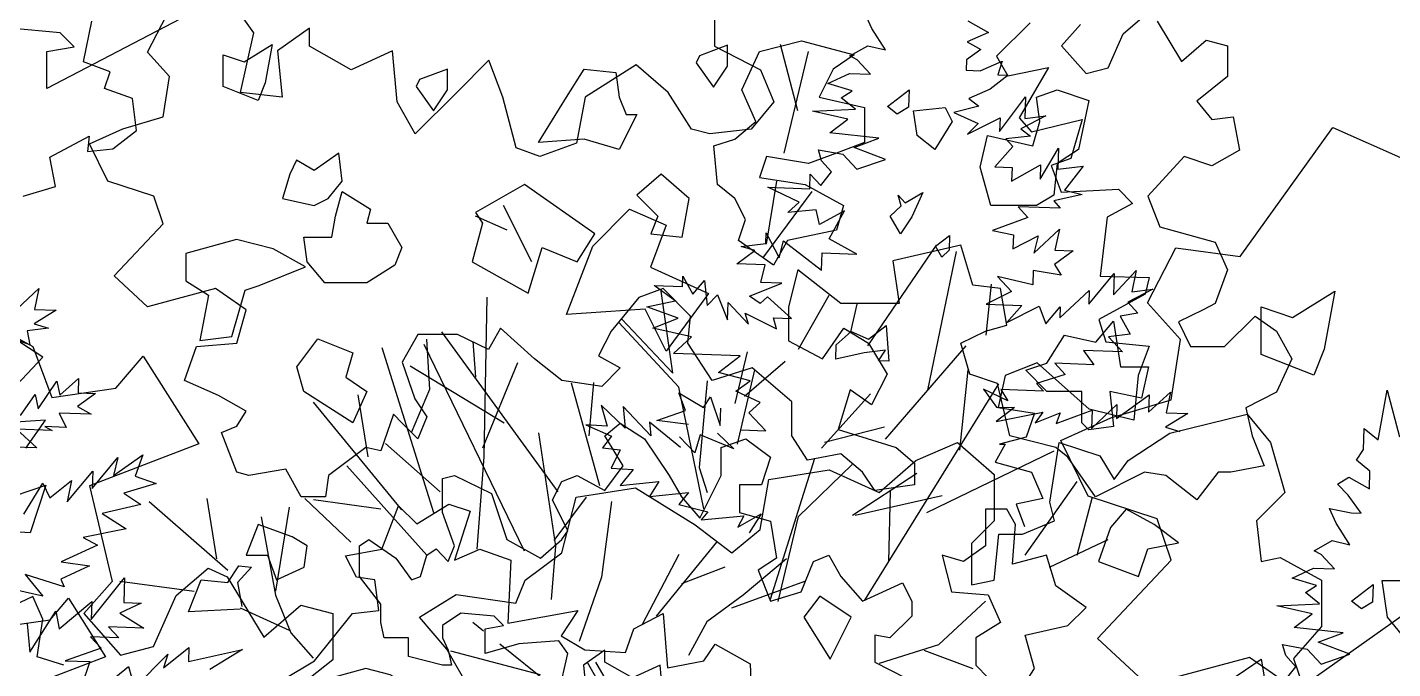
# Model space of a CAD drawing. Header units: inches. Extents: x 11.9 to 85.3, y 21.1 to 37.4.
# Drawn here: x 63.0583 to 63.5198, y 22.5156 to 22.7326 of the extents above; entities that cross this region are included whole.
import ezdxf

# ---------------------------------------------------------------- set-up
doc = ezdxf.new("R2010")
doc.units = ezdxf.units.IN
doc.header["$MEASUREMENT"] = 0
doc.layers.add('CAY', color=94, linetype='Continuous')
doc.layers.add('CAY-3', color=61, linetype='Continuous')

# ---------------------------------------------------------------- blocks, each defined once
blk = doc.blocks.new('A$C76451831')
at = {"layer": 'CAY'}
for p, q in [((2440.1, 1969.1), (2435.1, 1980.1)), ((2512.4, 1974.7), (2527.9, 1966)), ((2450.4, 1952.9), (2440.1, 1969.1)), ((2527.9, 1966), (2511.8, 1958.9)), ((2423.5, 1948.4), (2437, 1956)), ((2437, 1956), (2450.4, 1952.9)), ((2511.8, 1958.9), (2522, 1953.1)), ((2428.9, 1945.4), (2423.5, 1948.4)), ((2438.9, 1934.7), (2428.9, 1945.4)), ((2511.3, 1945.3), (2511.1, 1937.6)), ((2522, 1953.1), (2511.3, 1945.3)), ((2521.5, 1937.2), (2538.1, 1944.4)), ((2538.1, 1944.4), (2535, 1934)), ((2407, 1927.6), (2423.1, 1935.2)), ((2423.1, 1935.2), (2438.9, 1934.7)), ((2511.1, 1937.6), (2521.5, 1937.2)), ((2542.7, 1933.8), (2529.2, 1923.4)), ((2535, 1934), (2542.7, 1933.8)), ((2425.3, 1922), (2407, 1927.6)), ((2529.2, 1923.4), (2513.1, 1916.2)), ((2417, 1916.8), (2425.3, 1922)), ((2427.6, 1908.3), (2417, 1916.8)), ((2513.1, 1916.2), (2520.6, 1910.5)), ((2536.2, 1891.4), (2555.7, 1917.4)), ((2555.7, 1917.4), (2555.1, 1901.1)), ((2395.4, 1906.7), (2427.6, 1908.3)), ((2421.9, 1900.8), (2395.4, 1906.7)), ((2520.6, 1910.5), (2501.8, 1905.7)), ((2501.8, 1905.7), (2520.1, 1897.4)), ((2571.1, 1903.3), (2552.1, 1893.5)), ((2555.1, 1901.1), (2571.1, 1903.3)), ((2408.4, 1890.4), (2421.9, 1900.8)), ((2512.1, 1889.5), (2536.6, 1901.8)), ((2520.1, 1897.4), (2512.1, 1889.5)), ((2536.6, 1901.8), (2536.2, 1891.4)), ((2552.1, 1893.5), (2559.6, 1887.8)), ((2445.4, 1886.4), (2408.4, 1890.4)), ((2426.6, 1879.3), (2445.4, 1886.4)), ((2559.6, 1887.8), (2541, 1885.8)), ((2541, 1885.8), (2546.2, 1880.1)), ((2402.2, 1869.3), (2399.8, 1877.6)), ((2399.8, 1877.6), (2418.2, 1874.2)), ((2418.2, 1874.2), (2428.7, 1862.9)), ((2450.3, 1870.4), (2426.6, 1879.3)), ((2546.2, 1880.1), (2532.6, 1864.8)), ((2566.7, 1855.4), (2580.6, 1878.9)), ((2580.6, 1878.9), (2580.1, 1863.1)), ((2409.6, 1860.9), (2402.2, 1869.3)), ((2428.7, 1862.9), (2450.3, 1870.4)), ((2532.6, 1864.8), (2545.7, 1864.3)), ((2545.3, 1853.9), (2567, 1866.3)), ((2545.7, 1864.3), (2545.3, 1853.9)), ((2567, 1866.3), (2566.7, 1855.4)), ((2580.1, 1863.1), (2599.2, 1865.2)), ((2599.2, 1865.2), (2585, 1847.1)), ((2393.3, 1848.3), (2393.7, 1859.2)), ((2393.7, 1859.2), (2401.6, 1850.7)), ((2401.6, 1850.7), (2409.6, 1860.9)), ((2361.6, 1849.4), (2393.3, 1848.3)), ((2385.3, 1838.2), (2361.6, 1849.4)), ((2598.4, 1843.9), (2577, 1839.2)), ((2585, 1847.1), (2598.4, 1843.9)), ((2376.8, 1830.3), (2385.3, 1838.2)), ((2398.2, 1832.3), (2376.8, 1830.3)), ((2400.5, 1821.3), (2398.2, 1832.3)), ((2419.5, 1831.5), (2400.5, 1821.3)), ((2407.9, 1810.6), (2419.5, 1831.5)), ((2581.8, 1833.6), (2550.1, 1834.7)), ((2550.1, 1834.7), (2557.5, 1826.7)), ((2577, 1839.2), (2581.8, 1833.6)), ((2557.5, 1826.7), (2530.9, 1816.8)), ((2360.1, 1806.9), (2360.4, 1815)), ((2360.4, 1815), (2370.2, 1796.1)), ((2428.8, 1799), (2407.9, 1810.6)), ((2530.9, 1816.8), (2546.6, 1813.5)), ((2546.6, 1813.5), (2546.3, 1803.1)), ((2546.3, 1803.1), (2565.2, 1812.8)), ((2562, 1799.8), (2581.2, 1817.7)), ((2565.2, 1812.8), (2562, 1799.8)), ((2581.2, 1817.7), (2577.9, 1802)), ((2338.3, 1791.8), (2351.8, 1801.7)), ((2341.5, 1804.8), (2360.1, 1806.9)), ((2351.8, 1801.7), (2341.5, 1804.8)), ((2370.2, 1796.1), (2373.4, 1809.1)), ((2373.4, 1809.1), (2402, 1786.8)), ((2402, 1786.8), (2402.5, 1799.9)), ((2402.5, 1799.9), (2428.8, 1799)), ((2591.5, 1801.5), (2577.6, 1791.1)), ((2577.9, 1802), (2591.5, 1801.5)), ((2359.6, 1791), (2338.3, 1791.8)), ((2356.4, 1777.5), (2359.6, 1791)), ((2577.6, 1791.1), (2582.7, 1783.2)), ((2297.4, 1774.6), (2297.7, 1782.3)), ((2297.7, 1782.3), (2305.3, 1768.9)), ((2305.3, 1768.9), (2313.9, 1779)), ((2313.9, 1779), (2315.9, 1760.3)), ((2561.2, 1775.8), (2534.7, 1782.2)), ((2534.7, 1782.2), (2545.1, 1770.9)), ((2561.5, 1786.7), (2561.2, 1775.8)), ((2582.7, 1783.2), (2561.5, 1786.7)), ((2603.3, 1761.2), (2622.6, 1784.5)), ((2622.1, 1768.2), (2639, 1786.7)), ((2622.6, 1784.5), (2622.1, 1768.2)), ((2639, 1786.7), (2635.8, 1770.5)), ((2292, 1763.9), (2276.1, 1775.3)), ((2276.1, 1775.3), (2297.4, 1774.6)), ((2347.9, 1767.4), (2372.2, 1777)), ((2372.2, 1777), (2356.4, 1777.5)), ((2545.1, 1770.9), (2526.2, 1761.2)), ((2581.6, 1751.1), (2603.6, 1771.6)), ((2603.6, 1771.6), (2603.3, 1761.2)), ((2651.7, 1772.6), (2632.8, 1762.9)), ((2635.8, 1770.5), (2651.7, 1772.6)), ((2270.6, 1759.2), (2292, 1763.9)), ((2294.3, 1750.7), (2270.6, 1759.2)), ((2315.9, 1760.3), (2323.9, 1768.2)), ((2323.9, 1768.2), (2331.4, 1749.4)), ((2331.4, 1749.4), (2331.9, 1762.5)), ((2331.9, 1762.5), (2347.1, 1746.1)), ((2355.9, 1761.7), (2347.9, 1767.4)), ((2361.5, 1766.9), (2355.9, 1761.7)), ((2379.5, 1750.4), (2361.5, 1766.9)), ((2526.2, 1761.2), (2552.9, 1760.2)), ((2552.9, 1760.2), (2541.6, 1747.5)), ((2541.6, 1747.5), (2566, 1759.8)), ((2566, 1759.8), (2571, 1746.5)), ((2571, 1746.5), (2581.9, 1759.2)), ((2581.9, 1759.2), (2581.6, 1751.1)), ((2632.8, 1762.9), (2640.2, 1754.5)), ((2275, 1743.2), (2294.3, 1750.7)), ((2347.1, 1746.1), (2344.7, 1754.4)), ((2344.7, 1754.4), (2368.3, 1742.7)), ((2365.9, 1750.9), (2379.5, 1750.4)), ((2368.3, 1742.7), (2365.9, 1750.9)), ((2640.2, 1754.5), (2627, 1752.2)), ((2627, 1752.2), (2634.6, 1738.8)), ((1777.1, 1746.4), (1808.3, 1729.3)), ((2304.2, 1736.7), (2275, 1743.2)), ((2634.6, 1738.8), (2618.3, 1736.6)), ((1808.3, 1729.3), (1822.5, 1690.9)), ((2290.6, 1724.1), (2304.2, 1736.7)), ((2618.3, 1736.6), (2628.7, 1725.4)), ((1870.8, 1698), (1891.4, 1722.2)), ((1891.4, 1722.2), (1933.3, 1656.1)), ((2340.9, 1722.3), (2290.6, 1724.1)), ((2324.6, 1709.7), (2340.9, 1722.3)), ((2628.7, 1725.4), (2599.3, 1726.4)), ((2599.3, 1726.4), (2607.1, 1715.7)), ((2348.4, 1703.5), (2324.6, 1709.7)), ((2585.5, 1708.3), (2564, 1701.4)), ((2577.7, 1716.8), (2585.5, 1708.3)), ((2607.1, 1715.7), (2577.7, 1716.8)), ((1822.5, 1690.9), (1870.8, 1698)), ((2337.7, 1695.7), (2348.4, 1703.5)), ((2524, 1697.3), (2533.9, 1683.8)), ((2542.3, 1688.5), (2524, 1697.3)), ((2569.2, 1695.7), (2537.1, 1696.9)), ((2537.1, 1696.9), (2542.3, 1688.5)), ((2564, 1701.4), (2569.2, 1695.7)), ((2294.6, 1694.5), (2313.2, 1683.4)), ((2299.6, 1681.1), (2294.6, 1694.5)), ((2313.2, 1683.4), (2318.5, 1691.4)), ((2318.5, 1691.4), (2325.9, 1669.8)), ((2356, 1687.3), (2337.7, 1695.7)), ((2347.5, 1679.5), (2356, 1687.3)), ((2624.3, 1675.2), (2648.9, 1693)), ((2648.4, 1679.8), (2664.8, 1695.1)), ((2648.9, 1693), (2648.4, 1679.8)), ((2664.8, 1695.1), (2661.6, 1679.4)), ((2236.3, 1685.2), (2240.6, 1669.3)), ((2254.4, 1667.9), (2236.3, 1685.2)), ((2252.8, 1684.1), (2254.4, 1667.9)), ((2273.6, 1662), (2252.8, 1684.1)), ((2278, 1673.7), (2299.6, 1681.1)), ((2325.9, 1669.8), (2326.4, 1682.9)), ((2360.2, 1665.9), (2347.5, 1679.5)), ((2547.5, 1683.4), (2533.6, 1673)), ((2533.6, 1673), (2568.7, 1679.9)), ((2533.9, 1683.8), (2547.5, 1683.4)), ((2568.7, 1679.9), (2563, 1671.9)), ((2563, 1671.9), (2581.8, 1679.4)), ((2578.8, 1671.4), (2605.9, 1681.3)), ((2581.8, 1679.4), (2578.8, 1671.4)), ((2605.4, 1667.7), (2624.6, 1685.6)), ((2605.9, 1681.3), (2605.4, 1667.7)), ((2624.6, 1685.6), (2624.3, 1675.2)), ((2677.9, 1678.8), (2661.2, 1668.5)), ((2661.6, 1679.4), (2677.9, 1678.8)), ((2664.3, 1664.1), (2722.6, 1678.3)), ((2722.6, 1678.3), (2740.3, 1657)), ((2224.6, 1670.4), (2244.1, 1661.9)), ((2240.6, 1669.3), (2224.6, 1670.4)), ((2272.6, 1672.4), (2273.6, 1662)), ((2295.9, 1653.3), (2272.6, 1672.4)), ((2301.9, 1670.6), (2278, 1673.7)), ((2341.7, 1666.5), (2360.2, 1665.9)), ((2661.2, 1668.5), (2672, 1665.4)), ((1933.3, 1656.1), (1850.8, 1624.3)), ((2244.1, 1661.9), (2237.2, 1653)), ((2306.7, 1649.3), (2295.1, 1661.4)), ((2310.8, 1662.9), (2306.7, 1649.3)), ((2336, 1652.2), (2310.8, 1662.9)), ((2323.9, 1664.2), (2336, 1652.2)), ((2473.2, 1643.5), (2504.5, 1657)), ((2504.5, 1657), (2532.2, 1632.9)), ((2574, 1612.2), (2581.1, 1657)), ((2581.1, 1657), (2611.8, 1647)), ((2633, 1643.5), (2664.3, 1664.1)), ((2740.3, 1657), (2750.9, 1619.3)), ((2237.2, 1653), (2250.5, 1651.6)), ((2250.5, 1651.6), (2243.7, 1637.7)), ((2611.8, 1647), (2622.4, 1629.3)), ((2243.7, 1637.7), (2260.2, 1636.6)), ((2260.2, 1636.6), (2250.4, 1624.7)), ((2362.4, 1629.3), (2407.8, 1636.4)), ((2407.8, 1636.4), (2445.5, 1619.3)), ((2445.5, 1619.3), (2473.2, 1643.5)), ((2622.4, 1629.3), (2633, 1643.5)), ((2250.4, 1624.7), (2279.7, 1627.6)), ((2279.7, 1627.6), (2272.6, 1616.4)), ((2355.9, 1591.6), (2362.4, 1629.3)), ((2532.2, 1632.9), (2532.2, 1598.1)), ((1850.8, 1624.3), (1867.9, 1552.3)), ((2206.7, 1573.9), (2217.3, 1615.8)), ((2217.3, 1615.8), (2262.1, 1622.8)), ((2262.1, 1622.8), (2306.9, 1595.1)), ((2272.6, 1616.4), (2301.9, 1619.3)), ((2301.9, 1619.3), (2294.6, 1610.4)), ((2750.9, 1619.3), (2729.7, 1598.1)), ((2294.6, 1610.4), (2316.5, 1604.8)), ((2316.5, 1604.8), (2311.6, 1598.8)), ((2577.6, 1598.1), (2574, 1612.2)), ((2306.9, 1595.1), (2334.7, 1573.9)), ((2311.6, 1598.8), (2343.6, 1601.9)), ((2339, 1593.3), (2356.7, 1603.2)), ((2343.6, 1601.9), (2339, 1593.3)), ((2356.7, 1603.2), (2347.6, 1589.1)), ((2532.2, 1598.1), (2515.1, 1580.9)), ((2553.4, 1588), (2577.6, 1598.1)), ((2729.7, 1598.1), (2733.2, 1567.4)), ((2334.7, 1573.9), (2355.9, 1591.6)), ((2532.2, 1553.2), (2535.7, 1588)), ((2535.7, 1588), (2553.4, 1588)), ((2179, 1553.2), (2206.7, 1573.9)), ((2515.1, 1580.9), (2515.1, 1549.7)), ((2733.2, 1567.4), (2747.4, 1570.3)), ((2747.4, 1570.3), (2778.6, 1553.2)), ((1916.2, 1541.7), (1940.4, 1562.3)), ((1940.4, 1562.3), (1954.5, 1555.8)), ((1954.5, 1555.8), (1982.2, 1510.4)), ((2171.9, 1536.1), (2179, 1553.2)), ((2515.1, 1549.7), (2532.2, 1553.2)), ((2778.6, 1553.2), (2778.6, 1518.4)), ((1867.9, 1552.3), (1846.6, 1528.1)), ((2099.4, 1525.5), (2127.1, 1542.6)), ((2127.1, 1542.6), (2171.9, 1536.1)), ((1899.1, 1503.3), (1916.2, 1541.7)), ((1982.2, 1510.4), (2010, 1534.6)), ((2010, 1534.6), (2034.1, 1528.1)), ((2764.5, 1473.6), (2857.6, 1539.7)), ((1846.6, 1528.1), (1874.3, 1496.9)), ((2034.1, 1528.1), (2034.1, 1493.3)), ((2120, 1501.3), (2099.4, 1525.5)), ((2778.6, 1518.4), (2757.4, 1494.2)), ((1874.3, 1496.9), (1899.1, 1503.3)), ((2137.7, 1470.1), (2120, 1501.3)), ((2034.1, 1493.3), (1999.3, 1465.6)), ((2757.4, 1494.2), (2764.5, 1473.6)), ((5943, 1269.4), (5949.7, 1306.8)), ((5949.7, 1306.8), (5958.9, 1271.5)), ((5931.9, 1262.1), (5932.4, 1277.9)), ((5932.4, 1277.9), (5943, 1269.4)), ((5926.6, 1254.1), (5931.9, 1262.1)), ((5936.7, 1245.6), (5926.6, 1254.1)), ((5936.3, 1232.4), (5936.7, 1245.6)), ((5912.4, 1236), (5920.7, 1241.1)), ((5920.2, 1227.6), (5912.4, 1236)), ((5920.7, 1241.1), (5936.3, 1232.4)), ((5930.2, 1214.1), (5920.2, 1227.6)), ((5192.6, 1187), (5205.3, 1219.7)), ((5205.3, 1219.7), (5219, 1206)), ((5219, 1206), (5243.2, 1220.8)), ((5243.2, 1220.8), (5259.1, 1215.5)), ((5259.1, 1215.5), (5247.5, 1178.6)), ((5906.3, 1217.6), (5922.5, 1214.3)), ((5911.3, 1206.6), (5906.3, 1217.6)), ((5922.5, 1214.3), (5930.2, 1214.1)), ((5921.6, 1190.3), (5911.3, 1206.6)), ((5894.8, 1185.8), (5908.2, 1193.5)), ((5908.2, 1193.5), (5921.6, 1190.3)), ((5165.2, 1181.8), (5192.6, 1187)), ((5247.5, 1178.6), (5266.4, 1187)), ((5266.4, 1187), (5289.7, 1178.6)), ((5900.1, 1182.9), (5894.8, 1185.8)), ((5910.1, 1172.2), (5900.1, 1182.9)), ((5173.6, 1165.9), (5165.2, 1181.8)), ((5289.7, 1178.6), (5287.5, 1131.1)), ((5878.2, 1165.1), (5894.3, 1172.7)), ((5894.3, 1172.7), (5910.1, 1172.2)), ((5187.3, 1163.8), (5173.6, 1165.9)), ((5190.5, 1140.6), (5187.3, 1163.8)), ((5896.6, 1159.5), (5878.2, 1165.1)), ((5888.2, 1154.3), (5896.6, 1159.5)), ((5898.8, 1145.8), (5888.2, 1154.3)), ((4942.9, 1133.8), (4956.7, 1149.9)), ((4956.7, 1149.9), (4984.6, 1105.9)), ((5866.6, 1144.2), (5898.8, 1145.8)), ((5893.1, 1138.3), (5866.6, 1144.2)), ((4910.7, 1129.1), (4942.9, 1133.8)), ((5142, 1102.7), (5170.5, 1138.5)), ((5170.5, 1138.5), (5190.5, 1140.6)), ((5287.5, 1131.1), (5340.3, 1140.6)), ((5340.3, 1140.6), (5327.6, 1121.6)), ((5382.5, 1126.9), (5404.6, 1138.5)), ((5404.6, 1138.5), (5407.8, 1097.4)), ((5879.6, 1127.9), (5893.1, 1138.3)), ((5327.6, 1121.6), (5345.5, 1111.1)), ((5376.1, 1109), (5382.5, 1126.9)), ((5916.6, 1123.9), (5879.6, 1127.9)), ((5897.8, 1116.8), (5916.6, 1123.9)), ((5345.5, 1111.1), (5376.1, 1109)), ((5435.2, 1102.7), (5443.6, 1115.3)), ((5443.6, 1115.3), (5470, 1100.6)), ((5871, 1115), (5889.4, 1111.7)), ((5873.4, 1106.8), (5871, 1115)), ((5889.4, 1111.7), (5899.9, 1100.4)), ((5921.5, 1107.8), (5897.8, 1116.8)), ((4984.6, 1105.9), (4929.6, 1084.7)), ((5118.8, 1089), (5142, 1102.7)), ((5407.8, 1097.4), (5435.2, 1102.7)), ((5470, 1100.6), (5471.1, 1075.2)), ((5880.8, 1098.4), (5873.4, 1106.8)), ((5899.9, 1100.4), (5921.5, 1107.8)), ((5872.8, 1088.2), (5880.8, 1098.4)), ((2228.3, 971.5), (2215.1, 1021.6)), ((2217.8, 939.8), (2236.3, 1016.3)), ((2204.6, 871.1), (2212.5, 918.7)), ((2201.9, 860.6), (2238.9, 910.7)), ((2027.8, 857.9), (2006.6, 900.2)), ((2009.3, 881.7), (1985.5, 892.2)), ((2281, 794.5), (2332.5, 870.4)), ((2326.2, 761), (2347.8, 865.6)), ((2491.6, 827), (2512.8, 868.3)), ((2512.8, 868.3), (2561.2, 861.8)), ((2134, 774), (2125.3, 835.7)), ((2228.6, 791.9), (2251.7, 832.8)), ((2370.1, 802.5), (2374.1, 840.9)), ((2268, 805.1), (2272.9, 825.9)), ((2516.4, 799.3), (2491.6, 827)), ((2095.8, 814.5), (2134, 774)), ((2047.7, 684.5), (1960.2, 805.1)), ((2138.7, 763.4), (2093.5, 812.2)), ((2022.3, 639.8), (1946.8, 795.6)), ((1985.8, 770.9), (1983.8, 797.9)), ((2294.3, 724.1), (2354.9, 794.5)), ((2509.3, 753.8), (2516.4, 799.3)), ((2007, 736.3), (1936.2, 779.1)), ((2182.7, 720.5), (2195.7, 776.4)), ((2350.1, 715.8), (2356.4, 776.4)), ((2079.1, 689), (2057.9, 766.3)), ((2071.1, 726.8), (2074.5, 766.9)), ((2157.5, 671.8), (2138.7, 763.4)), ((2159.9, 768.1), (2154, 702.8)), ((2278.7, 602.9), (2379.6, 765.8)), ((2463.9, 740.3), (2509.3, 753.8)), ((2426.2, 723.2), (2463.9, 740.3)), ((1958.8, 684.4), (1917.8, 720.8)), ((2446.8, 681.3), (2426.2, 723.2)), ((2207.6, 603.7), (2240.9, 709.9)), ((2325.4, 669), (2421.3, 715.4)), ((1948.8, 636.8), (1888.7, 704)), ((2154, 702.8), (2159.9, 684)), ((2228.7, 665.9), (2269.2, 705.2)), ((2399.3, 636.8), (2438.6, 692.2)), ((2296.7, 631.7), (2297.9, 685.1)), ((2438.6, 636.8), (2450, 680.8)), ((2498.7, 664.2), (2446.8, 681.3)), ((1914.2, 671.4), (1863.5, 678.5)), ((2213.4, 601.8), (2228.7, 665.9)), ((2509.3, 632.9), (2498.7, 664.2)), ((2417.8, 627.7), (2461.8, 648.6)), ((2334.4, 569.5), (2369.4, 602.2)), ((1991.5, 579.5), (1983.4, 586)), ((2041.2, 539.6), (2003.7, 569.7)), ((2289.6, 555.4), (2334.4, 569.5)), ((2034.5, 546.7), (1966.9, 564.4)), ((2147.3, 419.7), (2069.9, 556)), ((2075.8, 556.2), (2104.1, 507.8)), ((2323, 565.2), (2360, 551.4))]:
    blk.add_line(p, q, dxfattribs=at)
for points in [[(2451.7, 1910.2), (2468, 1922.8), (2467.5, 1909.6), (2459.2, 1904.5)], [(2453.8, 1827.6), (2462.2, 1835.5), (2459.8, 1843.3), (2465, 1837.6), (2478.4, 1845.3), (2470.1, 1827), (2461.5, 1814.2)], [(2452.7, 1718.4), (2445, 1718.7), (2450.2, 1726.6), (2434.3, 1724.5), (2412.8, 1719.8), (2413.2, 1730.7), (2424.4, 1740.7), (2437.4, 1734.8), (2450.9, 1745.2)], [(1750.8, 1676.2), (1766.7, 1684.2), (1766.7, 1652.5), (1782.5, 1652.5), (1794.4, 1616.8), (1818.1, 1624.8), (1806.3, 1589.1), (1742.9, 1593.1), (1731.1, 1581.2), (1719.2, 1640.6), (1731.1, 1640.6)], [(5431.9, 1558.7), (5429.3, 1553.4), (5442.5, 1535), (5453, 1550.8), (5453, 1566.7)], [(2424.5, 1525.4), (2400.8, 1541.2), (2388.9, 1525.4), (2408.7, 1493.7)], [(2721.4, 1485.8), (2733.3, 1493.7), (2737.3, 1469.9), (2701.6, 1454.1), (2697.7, 1469.9)], [(5162.8, 1464.3), (5160.2, 1485.4), (5141.7, 1472.2), (5128.5, 1480.1), (5123.3, 1469.6), (5118, 1451.1), (5141.7, 1445.8), (5152.3, 1451.1)], [(5351.5, 1415.3), (5379.2, 1443), (5406.9, 1431.1), (5395, 1399.4), (5438.6, 1379.6), (5406.9, 1336.1), (5391, 1367.8), (5331.7, 1363.8)], [(5922.9, 1147.7), (5939.2, 1160.3), (5938.7, 1147.1), (5930.4, 1142)], [(1795.5, 989.9), (1795.5, 1013.7), (1811.3, 1008.4), (1832.5, 1021.6), (1827.2, 992.6), (1821.9, 979.4)], [(2209.9, 855.3), (2183.5, 873.8), (2188.8, 889.6), (2180.8, 905.5), (2167.6, 916), (2165, 945.1), (2180.8, 950.3), (2196.7, 963.5), (2186.1, 987.3), (2199.3, 1016.3), (2231, 1024.3), (2270.6, 1013.7), (2254.7, 1003.1), (2244.2, 982), (2278.5, 974.1), (2278.5, 947.7), (2257.4, 939.8), (2236.3, 931.9), (2204.6, 937.1), (2199.3, 921.3), (2233.6, 916), (2262.7, 900.2), (2257.4, 881.7), (2220.4, 873.8)], [(1943.3, 995.2), (1940.7, 989.9), (1953.9, 971.5), (1964.4, 987.3), (1964.4, 1003.1)], [(2054.1, 982), (2067.3, 1003.1), (2091.1, 1000.5), (2093.7, 982), (2099, 968.8), (2106.9, 968.8), (2093.7, 942.4), (2067.3, 950.3), (2033, 947.7)], [(2365.6, 929.2), (2370.9, 953), (2405.2, 945.1), (2410.4, 963.5), (2407.8, 982), (2423.6, 987.3), (2447.4, 979.4), (2439.5, 942.4), (2423.6, 931.9), (2421, 908.1), (2407.8, 900.2), (2373.5, 900.2)], [(2318.1, 953), (2315.4, 971.5), (2339.2, 974.1), (2344.5, 963.5), (2331.3, 942.4)], [(2062.1, 857.9), (2075.3, 879), (2022.5, 916), (1985.5, 894.9), (1990.8, 887), (1982.9, 857.9), (2025.1, 834.2), (2035.7, 868.5)], [(2141.2, 876.4), (2146.5, 905.5), (2125.4, 923.9), (2106.9, 908.1), (2122.8, 892.2), (2117.5, 879)], [(1903.7, 887), (1919.5, 887), (1930.1, 868.5), (1924.8, 855.3), (1903.7, 842.1), (1872, 842.1), (1858.8, 857.9), (1856.2, 876.4), (1877.3, 876.4), (1880, 892.2), (1885.2, 910.7), (1906.4, 897.5)], [(2577.1, 788.1), (2577.1, 823.8), (2600.8, 815.8), (2632.5, 835.6), (2624.6, 792.1), (2616.7, 772.3)], [(2415.7, 781.4), (2428.9, 802.5), (2452.7, 797.2), (2465.9, 813), (2471.2, 778.7), (2492.3, 778.7), (2487, 755), (2463.2, 760.2), (2465.9, 733.8), (2447.4, 731.2), (2442.1, 736.5), (2442.1, 760.2), (2415.7, 760.2), (2399.9, 776.1)], [(1856.2, 760.2), (1850.9, 778.7), (1866.8, 799.8), (1893.2, 789.3), (1887.9, 770.8), (1903.7, 760.2), (1893.2, 736.5)], [(2392.2, 660), (2385.5, 671.4), (2369.4, 671.4), (2369.4, 643.8), (2352.9, 632), (2336.8, 636.8), (2343.9, 609.2), (2371.4, 606.9), (2380.8, 586), (2362.3, 574.6), (2362.3, 553.8), (2371.4, 544.4), (2394.6, 533), (2406.4, 551.4), (2399.3, 576.6), (2431.5, 583.7), (2445.3, 597.4), (2422.5, 613.6), (2415.4, 636.8), (2389.8, 630.1)], [(2475.5, 671.4), (2463.7, 657.6), (2454.7, 632), (2484.6, 620.6), (2491.7, 641.5), (2514.8, 646.2), (2496.4, 660)]]:
    blk.add_lwpolyline(points, close=True, dxfattribs=at)
for points in [[(2492.6, 1796.8), (2487.9, 1805.1), (2498.6, 1812.9), (2498.2, 1802), (2492.6, 1796.8)], [(4953.2, 1099.5), (4933.2, 1105.8), (4937.4, 1134.3), (4930, 1151.2), (4896.3, 1135.4)], [(4924.7, 1263), (4939.5, 1284.1), (4905.7, 1282)], [(4901.5, 1293.6), (4937.4, 1331.5), (4910, 1349.5)], [(4922.6, 1452.8), (4946.9, 1460.2), (4942.7, 1482.3), (4972.2, 1498.2), (4971.1, 1486.6), (4990.1, 1488.7), (5008, 1502.4), (5004.9, 1526.6), (4983.8, 1534), (4988, 1546.7), (4968, 1554.1), (4974.3, 1584.7)], [(5680.9, 1583.6), (5655.6, 1558.3), (5664.1, 1543.5), (5694.7, 1549.8), (5672.5, 1511.9), (5682, 1501.3), (5720, 1510.8), (5711.5, 1481.3), (5696.8, 1476), (5704.1, 1456), (5747.4, 1458.1), (5757.9, 1447.5), (5738.9, 1437), (5733.7, 1392.7), (5770.6, 1391.6), (5767.4, 1379), (5732.6, 1360), (5737.9, 1343.1), (5770.6, 1340), (5762.2, 1317.8), (5759, 1284.1), (5725.2, 1292.5), (5686.2, 1327.3), (5662, 1317.8), (5656.7, 1293.6), (5684.1, 1289.3), (5677.8, 1271.4), (5657.7, 1266.1), (5662, 1266.1), (5654.6, 1252.4), (5682, 1245), (5690.4, 1225), (5670.4, 1220.8), (5676.7, 1203.9)], [(5271.7, 1376.9), (5269.6, 1256.6), (5264.3, 1187)], [(5192.6, 1338.9), (5231.6, 1214.5)], [(5226.4, 1345.2), (5228.5, 1307.3), (5214.8, 1274.6)], [(5294.9, 1327.3), (5268.6, 1263)], [(5467.9, 1335.7), (5458.4, 1296.7)], [(5496.4, 1328.4), (5465.8, 1302)], [(2441, 1036.7), (2426.8, 1020.6), (2445.3, 999.7), (2461.8, 1004.1), (2473.2, 1029.6), (2489.3, 1043.4)], [(2498.7, 1039.1), (2517.2, 1008.8), (2535.7, 1024.9), (2551.8, 1020.6), (2551.8, 997.4), (2528.6, 978.9), (2540, 965.1), (2556.1, 967.1), (2560.8, 941.9), (2540, 930.1), (2519.2, 937.2), (2491.7, 907.3), (2500.7, 884.1), (2542.4, 872.7), (2551.8, 851.9), (2542.4, 826.3), (2533.3, 821.6), (2514.8, 812.5), (2523.9, 794.1), (2549.4, 794.1), (2572.6, 816.9), (2588.7, 805.5), (2600.1, 784.6), (2588.7, 759.5), (2565.6, 747.7), (2570.3, 726.8), (2579.3, 704), (2554.2, 699.3), (2544.7, 699.3), (2528.6, 678.5), (2505.4, 696.9), (2489.3, 699.3), (2452.3, 680.8), (2431.5, 710.7), (2422.5, 717.8), (2387.9, 726.8), (2378.5, 766.1), (2357.6, 773.2), (2350.9, 796.4), (2369.4, 805.5), (2385.5, 810.2), (2380.8, 837.7), (2360, 840.1), (2350.9, 870.4), (2299.8, 858.6), (2304.6, 826.3), (2260.5, 826.3), (2228.3, 851.9), (2221.2, 824), (2221.2, 798.4), (2246.8, 784.6), (2262.9, 807.8), (2281.4, 796.4), (2295.5, 773.2), (2283.7, 750), (2267.6, 761.4), (2258.6, 731.5), (2302.2, 717.8), (2316, 706), (2316, 689.9), (2286.1, 685.5), (2277, 699.3), (2260.5, 713.1), (2235.4, 708.3), (2223.6, 726.8), (2223.6, 752.4), (2193.7, 777.9), (2163.8, 768.5), (2145.4, 796.4), (2147.3, 816.9), (2126.9, 837.7), (2108.4, 831), (2087.6, 805.5), (2078.1, 787), (2094.3, 777.9), (2080.5, 763.8), (2050.6, 768.5), (2029.8, 784.6), (2004.2, 807.8), (1995.2, 791.7), (1972, 803.1), (1942.1, 803.1), (1930.3, 782.3), (1939.8, 754.7), (1948.8, 741), (1942.1, 724.5), (1930.3, 736.3), (1923.7, 742.9), (1914.2, 715.4), (1902.8, 717.8), (1874.9, 696.9), (1872.6, 680.8), (1854.1, 680.8), (1842.7, 701.7), (1814.8, 696.9), (1805.7, 699.3), (1794.3, 729.2), (1805.7, 733.9), (1812.8, 745.3), (1792, 757.1), (1766.4, 768.5), (1775.5, 794.1), (1805.7, 796.4), (1812.8, 821.6), (1789.6, 837.7), (1738.5, 824), (1713.4, 847.2), (1750.3, 886.5), (1743.2, 907.3), (1708.6, 918.7), (1694.9, 946.6), (1720, 958), (1750.3, 967.1), (1755, 997.4), (1738.5, 1015.9), (1752.7, 1043.4)], [(5140.9, 1297.8), (5207.4, 1216.6)], [(5174.7, 1303.1), (5182.1, 1256.6)], [(5560.7, 1304.1), (5523.8, 1263)], [(5571.3, 1278.8), (5525.9, 1267.2)], [(5310.7, 1274.6), (5323.4, 1189.1), (5320.2, 1149.1)], [(5595.5, 1244), (5547, 1212.3)], [(5060.8, 1225), (5068.2, 1179.7)], [(5134.6, 1225), (5169.4, 1192.3)], [(5346.6, 1226.1), (5322.3, 1193.4)], [(5614.5, 1227.1), (5549.1, 1212.3)], [(5017.5, 1222.9), (5076.6, 1171.2)], [(5123, 1218.7), (5112.5, 1155.4)], [(5365.6, 1222.9), (5358.2, 1165.9), (5341.3, 1117.4)], [(1640.4, 822.3), (1656.8, 837.6), (1653.5, 821.9), (1669.8, 821.3), (1653.1, 811), (1663.9, 807.9), (1648, 805.8), (1649.9, 795.3), (1626.6, 803.8)], [(1643, 742), (1654, 757.9), (1656.3, 747), (1670.2, 767.8), (1672.6, 757.3), (1686.6, 770), (1686.2, 759.1), (1699.3, 758.6), (1685.9, 748.7), (1696.1, 742.9), (1672.1, 743.7), (1677.2, 733.1), (1661.3, 733.7), (1666.6, 730.8), (1639.9, 731.7), (1655.3, 717.6), (1636.8, 718.2)], [(1645.4, 667.6), (1659.8, 691.1), (1664.9, 680), (1681.2, 693.1), (1677.9, 676.9), (1697.3, 700.2), (1696.8, 687.1), (1716.2, 710.4), (1713, 696.9), (1734.9, 712.5), (1729.3, 696.4), (1745, 690.8), (1720.7, 683.5), (1733.6, 674.9), (1704.3, 668.2), (1722.5, 656.7), (1690.1, 650.1), (1700.8, 644.3), (1673.6, 631.7), (1694.8, 628.7), (1673.2, 618.6), (1675.7, 613), (1646.5, 622.2), (1659.6, 605.9), (1633, 611.8)], [(1648, 585), (1649.9, 563.6), (1669.6, 594.7), (1671.9, 581.4), (1696.6, 601.9), (1696.1, 588.3), (1721.2, 619.6), (1720.6, 601), (1733.7, 600.6), (1717.6, 593), (1735.8, 581.9), (1709.1, 582.8), (1716.9, 574.4), (1695.7, 575.2), (1703.5, 566.7), (1676.5, 557.2), (1695, 556.6), (1688.9, 538.2)], [(1702.4, 535), (1724.3, 552.8), (1728.8, 536.8), (1753.7, 562.3), (1750.6, 551.9), (1769.7, 567.1), (1769.3, 556.7), (1810, 565.7), (1785.4, 550.7)], [(5101.9, 1211.3), (5112.5, 1152.2), (5124.1, 1123.8), (5140.9, 1104.8)], [(5416.2, 1182.8), (5388.8, 1130.1)], [(5444.7, 1192.3), (5399.3, 1136.4)], [(5086.1, 1141.7), (5047.1, 1139.6), (5056.6, 1163.8), (5076.6, 1161.7), (5085, 1174.4), (5094.5, 1173.3), (5084, 1161.7), (5087.2, 1143.8)], [(5451, 1173.3), (5418.3, 1160.7)], [(5497.4, 1179.7), (5464.7, 1152.2), (5437.3, 1132.2), (5423.6, 1106.9)], [(4995.4, 1162.8), (5051.3, 1155.4)], [(5456.3, 1142.7), (5511.1, 1162.8)], [(5086.1, 1142.7), (5123, 1125.9)], [(2126.9, 528.2), (2124.5, 553.8), (2103.7, 544.4), (2082.9, 556.2), (2082.9, 565.2), (2066.7, 553.8), (2069.1, 530.6)], [(2048.3, 533), (2054.9, 562.8), (2048.3, 572.3), (2018, 569.9), (1992.8, 562.8), (1992.8, 581.3), (2006.6, 583.7), (1999.5, 590.8), (1974.4, 593.1), (1960.6, 583.7), (1960.6, 574.6), (1964.9, 565.2), (1967.3, 553.8), (1960.6, 553.8), (1935.1, 560.5), (1935.1, 574.6), (1916.6, 574.6), (1914.2, 586), (1914.2, 599.8), (1898.1, 620.6), (1898.1, 643.8), (1905.2, 648.6), (1925.6, 634.4), (1937.4, 618.3), (1944.1, 620.6), (1948.8, 636.8), (1955.9, 641.5), (1964.9, 632), (1969.6, 643.8), (1960.6, 669), (1960.6, 694.6), (1969.6, 696.9), (1997.6, 683.2), (2009, 648.6), (2034.5, 634.4), (2050.6, 648.6), (2054.9, 655.2), (2043.5, 678.5), (2050.6, 692.2), (2062, 696.9), (2082.9, 685.5), (2096.6, 704), (2082.9, 726.8), (2094.3, 736.3), (2112.7, 724.5), (2131.2, 696.9), (2140.6, 680.8), (2154.4, 664.7), (2170.5, 696.9), (2170.5, 717.8), (2189, 724.5), (2207.5, 710.7), (2200.8, 689.9), (2184.3, 689.9), (2184.3, 669), (2207.5, 662.3), (2212.2, 634.4), (2198.4, 625.4), (2207.5, 602.2), (2230.7, 609.2), (2240.1, 632), (2251.5, 636.8), (2260.5, 620.6), (2277, 602.2), (2306.9, 615.9), (2314, 602.2), (2314, 590.8), (2297.5, 574.6), (2286.1, 576.6), (2286.1, 556.2), (2309.3, 544.4)]]:
    blk.add_lwpolyline(points, dxfattribs=at)
at = {"layer": 'CAY-3'}
for p, q in [((2561.2, 861.8), (2631.1, 959.1)), ((2631.1, 959.1), (2686.6, 934.3)), ((2453.9, 573.9), (2509.3, 632.9)), ((2491.6, 539.1), (2453.9, 573.9)), ((2568.3, 559.8), (2491.6, 539.1)), ((2603, 535.6), (2568.3, 559.8)), ((6457.6, 427.4), (6457.6, 396.7)), ((6055.5, 417.4), (5954.9, 364.8)), ((6110.9, 406.7), (6100.9, 420.9)), ((5964.9, 406.7), (5927.1, 410.3)), ((5975.5, 396.1), (5964.9, 406.7)), ((6100.9, 361.9), (6110.9, 406.7)), ((6152.8, 410.3), (6128.6, 393.2)), ((6152.8, 396.7), (6152.8, 410.3)), ((5954.9, 392.6), (5975.5, 396.1)), ((5954.9, 364.8), (5954.9, 392.6)), ((6128.6, 393.2), (6132.1, 358.4)), ((6184, 379), (6152.8, 396.7)), ((6215.3, 393.2), (6184, 379)), ((6218.8, 354.8), (6215.3, 393.2)), ((6457.6, 396.7), (6492.4, 379)), ((6287.8, 386.1), (6263.6, 361.9)), ((6298.4, 358.4), (6287.8, 386.1)), ((6398.6, 382.6), (6360.3, 358.4)), ((6422.8, 361.9), (6398.6, 382.6)), ((6492.4, 379), (6502.4, 354.8)), ((6132.1, 358.4), (6100.9, 361.9)), ((6263.6, 361.9), (6232.4, 330.6)), ((6440.5, 334.2), (6422.8, 361.9)), ((6232.4, 330.6), (6218.8, 354.8)), ((6308.4, 320), (6298.4, 358.4)), ((6360.3, 358.4), (6353.8, 323.6)), ((6502.4, 354.8), (6485.3, 334.2)), ((6454.1, 330.6), (6440.5, 334.2)), ((6485.3, 334.2), (6454.1, 330.6)), ((6326.1, 313.5), (6308.4, 320)), ((6353.8, 323.6), (6326.1, 313.5))]:
    blk.add_line(p, q, dxfattribs=at)
for points in [[(2739.4, 633.6), (2763.2, 633.6), (2779, 605.9), (2771.1, 586.1), (2739.4, 566.3), (2691.9, 566.3), (2672.1, 590.1), (2668.1, 617.8), (2699.8, 617.8), (2703.8, 641.6), (2711.7, 669.3), (2743.4, 649.5)], [(1847.4, 650.5), (1821.8, 660), (1812.8, 636.8), (1828.9, 636.8), (1835.6, 618.3), (1856.4, 627.7), (1858.8, 643.8)], [(1921.3, 546.7), (1902.8, 551.4), (1877.3, 544.4), (1877.3, 530.6), (1888.7, 523.5), (1884.3, 500.7), (1900.5, 502.7), (1907.1, 525.9), (1914.2, 528.2), (1937.4, 537.7)], [(6125.5, 244), (6097.8, 251.1), (6059.5, 240.5), (6059.5, 219.9), (6076.6, 209.2), (6070.1, 175), (6094.3, 178), (6104.3, 212.8), (6114.9, 216.3), (6149.7, 230.5)]]:
    blk.add_lwpolyline(points, close=True, dxfattribs=at)

msp = doc.modelspace()

# ---------------------------------------------------------------- block references
at = {"layer": 'CAY', "xscale": 0.0004489089019145984, "yscale": 0.0004489089019145984, "zscale": 0.0004489089019145984}
for p in [(60.39163, 22.54812), (62.31846, 22.26819), (60.84706, 22.02325), (62.24839, 21.84829)]:
    msp.add_blockref('A$C76451831', p, dxfattribs=at)

doc.saveas('drawing.dxf')
